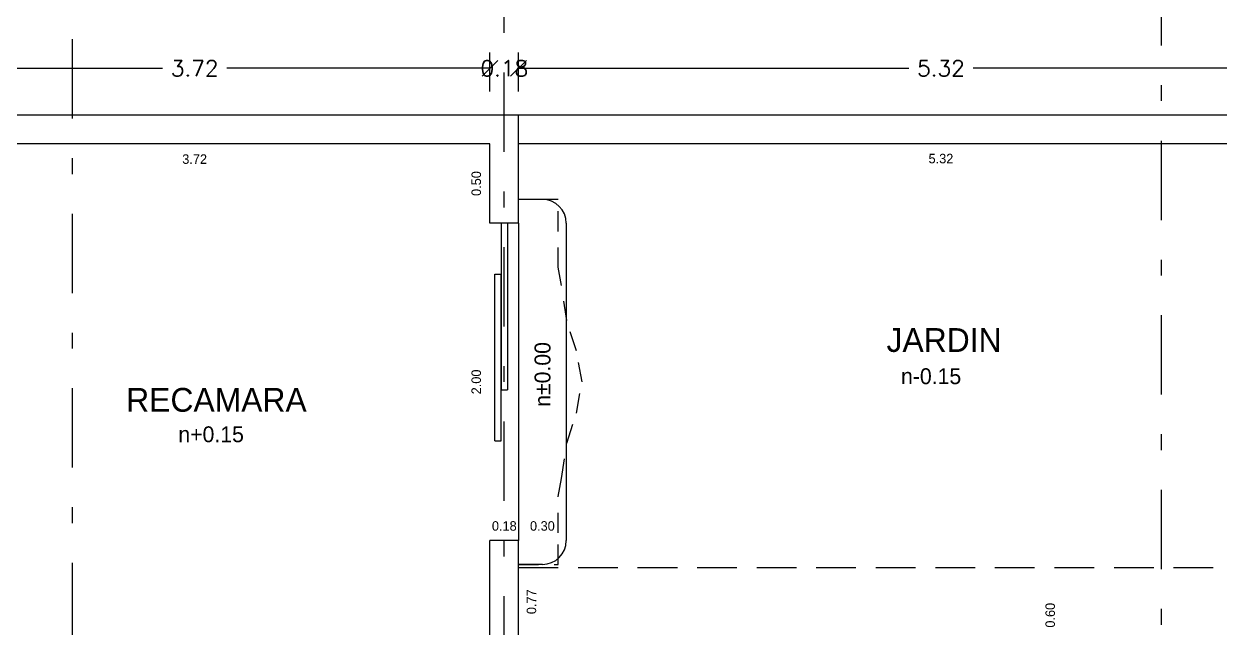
# Model space of a CAD drawing. Extents: x 12 to 127, y -37 to 29.
# Drawn here: x 44.63 to 52.16, y 13.87 to 17.68 of the extents above; entities that cross this region are included whole.
import ezdxf
from ezdxf.enums import TextEntityAlignment as Align

# ---------------------------------------------------------------- set-up
doc = ezdxf.new("R2010")
doc.units = 0
doc.header["$PDMODE"] = 34
doc.linetypes.add('DASHDOT', pattern=[1, 0.5, -0.25, 0, -0.25])
doc.linetypes.add('HIDDEN', pattern=[0.375, 0.25, -0.125])
doc.layers.get('0').update_dxf_attribs({"linetype": 'CONTINUOUS'})
doc.layers.get('DEFPOINTS').update_dxf_attribs({"linetype": 'CONTINUOUS'})
for name, color, linetype in [('CEXT2', 5, 'CONTINUOUS'), ('CINT', 7, 'CONTINUOUS'), ('DESNIVEL', 4, 'CONTINUOUS'), ('EJES', 10, 'DASHDOT'), ('MBAJOS', 4, 'CONTINUOUS'), ('MUROS', 6, 'CONTINUOUS'), ('NIVELES', 7, 'CONTINUOUS'), ('PROY', 3, 'HIDDEN'), ('TEXTOS', 7, 'CONTINUOUS'), ('VEN', 4, 'CONTINUOUS')]:
    doc.layers.add(name, color=color, linetype=linetype)
doc.styles.add('LETER', font='simplex.shx')
doc.styles.add('STYLE1', font='ZURCHBXC.TTF')
doc.dimstyles.new('CINT', dxfattribs={"dimtxt": 0.08, "dimasz": 0.02, "dimexe": 0.05, "dimexo": 0.2, "dimgap": 0.02, "dimtad": 0, "dimtih": 1, "dimtoh": 1, "dimzin": 0, "dimtxsty": 'STANDARD', "dimblk": 'COT', "dimcen": 0.09, "dimazin": 3, "dimtfac": 1, "dimtix": 1, "dimtofl": 0, "dimtmove": 0, "dimatfit": 3, "dimtolj": 1, "dimtzin": 0})
doc.dimstyles.new('CONS', dxfattribs={"dimtxt": 0.1, "dimasz": 0.1, "dimexe": 0.1, "dimexo": 0.15, "dimgap": 0.05, "dimtad": 0, "dimtih": 1, "dimtoh": 1, "dimzin": 0, "dimtxsty": 'LETER', "dimblk1": 'OBLIQUE', "dimblk2": 'OBLIQUE', "dimsah": 1, "dimcen": 0.09, "dimclrt": 7, "dimaunit": 1, "dimazin": 3, "dimtfac": 1, "dimtix": 1, "dimtofl": 0, "dimtmove": 0, "dimatfit": 3, "dimtolj": 1, "dimtzin": 0})

# ---------------------------------------------------------------- blocks, each defined once
blk = doc.blocks.new('*D353')
at = {"layer": 'DEFPOINTS', "color": 0, "linetype": 'BYBLOCK'}
for p in [(47.4802, 14.4204), (47.5665, 14.4204), (47.5665, 12.6504)]:
    blk.add_point(p, dxfattribs=at)
at = {"color": 0, "linetype": 'BYBLOCK', "insert": (47.4802, 13.5354), "char_height": 0.06, "attachment_point": 5, "rotation": 90}
blk.add_mtext('\\A1;1.77', dxfattribs=at)
blk = doc.blocks.new('_NONE')
at = {"color": 0, "linetype": 'BYBLOCK'}
blk.add_circle((0, 0), 0.25, dxfattribs=at)
blk = doc.blocks.new('COT')
blk.add_circle((0, 0), 1)
blk = doc.blocks.new('*D354')
at = {"layer": 'DEFPOINTS', "color": 0, "linetype": 'BYBLOCK'}
for p in [(47.4802, 16.4204), (47.5665, 16.4204), (47.5665, 14.4204)]:
    blk.add_point(p, dxfattribs=at)
at = {"color": 0, "linetype": 'BYBLOCK', "insert": (47.4802, 15.4204), "char_height": 0.06, "attachment_point": 5, "rotation": 90}
blk.add_mtext('\\A1;2.00', dxfattribs=at)
blk = doc.blocks.new('*D355')
at = {"layer": 'DEFPOINTS', "color": 0, "linetype": 'BYBLOCK'}
for p in [(47.4802, 16.9204), (47.5665, 16.9204), (47.5665, 16.4204)]:
    blk.add_point(p, dxfattribs=at)
at = {"color": 0, "linetype": 'BYBLOCK', "insert": (47.4802, 16.6704), "char_height": 0.06, "attachment_point": 5, "rotation": 90}
blk.add_mtext('\\A1;0.50', dxfattribs=at)
blk = doc.blocks.new('*D356')
at = {"layer": 'DEFPOINTS', "color": 0, "linetype": 'BYBLOCK'}
for p in [(43.8465, 16.9204), (47.5665, 16.9204), (47.5665, 16.824)]:
    blk.add_point(p, dxfattribs=at)
at = {"color": 0, "linetype": 'BYBLOCK', "insert": (45.7065, 16.824), "char_height": 0.06, "attachment_point": 5}
blk.add_mtext('\\A1;3.72', dxfattribs=at)
blk = doc.blocks.new('*D379')
at = {"layer": 'DEFPOINTS', "color": 0, "linetype": 'BYBLOCK'}
for p in [(47.7465, 14.4204), (47.828, 14.4204), (47.7465, 13.6504)]:
    blk.add_point(p, dxfattribs=at)
at = {"color": 0, "linetype": 'BYBLOCK', "insert": (47.828, 14.0354), "char_height": 0.06, "attachment_point": 5, "rotation": 90}
blk.add_mtext('\\A1;0.77', dxfattribs=at)
blk = doc.blocks.new('*D380')
at = {"layer": 'DEFPOINTS', "color": 0, "linetype": 'BYBLOCK'}
for p in [(47.7465, 14.5126), (47.5665, 14.4204), (47.7465, 14.4204)]:
    blk.add_point(p, dxfattribs=at)
at = {"color": 0, "linetype": 'BYBLOCK', "insert": (47.6565, 14.5126), "char_height": 0.06, "attachment_point": 5}
blk.add_mtext('\\A1;0.18', dxfattribs=at)
blk = doc.blocks.new('*D381')
at = {"layer": 'DEFPOINTS', "color": 0, "linetype": 'BYBLOCK'}
for p in [(48.0465, 14.5126), (48.0465, 14.5126), (47.7465, 14.4204)]:
    blk.add_point(p, dxfattribs=at)
at = {"color": 0, "linetype": 'BYBLOCK', "insert": (47.8965, 14.5126), "char_height": 0.06, "attachment_point": 5}
blk.add_mtext('\\A1;0.30', dxfattribs=at)
blk = doc.blocks.new('*D394')
at = {"layer": 'DEFPOINTS', "color": 0, "linetype": 'BYBLOCK'}
for p in [(47.7465, 16.9204), (53.0665, 16.9204), (53.0665, 16.8272)]:
    blk.add_point(p, dxfattribs=at)
at = {"color": 0, "linetype": 'BYBLOCK', "insert": (50.4065, 16.8272), "char_height": 0.06, "attachment_point": 5}
blk.add_mtext('\\A1;5.32', dxfattribs=at)
blk = doc.blocks.new('*D408')
at = {"layer": 'DEFPOINTS', "color": 0, "linetype": 'BYBLOCK'}
for p in [(51.0949, 14.2504), (51.3465, 14.2504), (51.3465, 13.6504)]:
    blk.add_point(p, dxfattribs=at)
at = {"color": 0, "linetype": 'BYBLOCK', "insert": (51.0949, 13.9504), "char_height": 0.06, "attachment_point": 5, "rotation": 90}
blk.add_mtext('\\A1;0.60', dxfattribs=at)
blk = doc.blocks.new('_OBLIQUE')
at = {"color": 0, "linetype": 'BYBLOCK'}
blk.add_line((-0.5, -0.5), (0.5, 0.5), dxfattribs=at)
blk = doc.blocks.new('*D563')
at = {"color": 0, "linetype": 'BYBLOCK'}
for p, q in [((47.5665, 17.2504), (47.5665, 17.4966)), ((43.8465, 17.3966), (45.5041, 17.3966)), ((47.5665, 17.3966), (45.9089, 17.3966))]:
    blk.add_line(p, q, dxfattribs=at)
at = {"layer": 'DEFPOINTS', "color": 0, "linetype": 'BYBLOCK'}
for p in [(47.5665, 17.3966), (43.8465, 17.1004), (47.5665, 17.1004)]:
    blk.add_point(p, dxfattribs=at)
at = {"color": 0, "linetype": 'BYBLOCK', "xscale": 0.1, "yscale": 0.1, "zscale": 0.1, "rotation": 180}
blk.add_blockref('_OBLIQUE', (43.8465, 17.3966), dxfattribs=at)
at = {"color": 0, "linetype": 'BYBLOCK', "xscale": 0.1, "yscale": 0.1, "zscale": 0.1}
blk.add_blockref('_OBLIQUE', (47.5665, 17.3966), dxfattribs=at)
at = {"color": 7, "linetype": 'BYBLOCK', "insert": (45.7065, 17.3966), "char_height": 0.1, "attachment_point": 5, "style": 'LETER'}
blk.add_mtext('\\A1;3.72', dxfattribs=at)
blk = doc.blocks.new('*D564')
at = {"color": 0, "linetype": 'BYBLOCK'}
for p, q in [((47.7465, 17.2504), (47.7465, 17.4966)), ((47.5665, 17.3966), (47.4665, 17.3966)), ((47.7465, 17.3966), (47.8465, 17.3966))]:
    blk.add_line(p, q, dxfattribs=at)
at = {"layer": 'DEFPOINTS', "color": 0, "linetype": 'BYBLOCK'}
for p in [(47.7465, 17.3966), (47.5665, 17.1004), (47.7465, 17.1004)]:
    blk.add_point(p, dxfattribs=at)
at = {"color": 0, "linetype": 'BYBLOCK', "xscale": 0.1, "yscale": 0.1, "zscale": 0.1}
blk.add_blockref('_OBLIQUE', (47.5665, 17.3966), dxfattribs=at)
at = {"color": 0, "linetype": 'BYBLOCK', "xscale": 0.1, "yscale": 0.1, "zscale": 0.1, "rotation": 180}
blk.add_blockref('_OBLIQUE', (47.7465, 17.3966), dxfattribs=at)
at = {"color": 7, "linetype": 'BYBLOCK', "insert": (47.6565, 17.3966), "char_height": 0.1, "attachment_point": 5, "style": 'LETER'}
blk.add_mtext('\\A1;0.18', dxfattribs=at)
blk = doc.blocks.new('*D565')
at = {"color": 0, "linetype": 'BYBLOCK'}
for p, q in [((53.0665, 17.2504), (53.0665, 17.4966)), ((47.7465, 17.3966), (50.2041, 17.3966)), ((53.0665, 17.3966), (50.6089, 17.3966))]:
    blk.add_line(p, q, dxfattribs=at)
at = {"layer": 'DEFPOINTS', "color": 0, "linetype": 'BYBLOCK'}
for p in [(53.0665, 17.3966), (47.7465, 17.1004), (53.0665, 17.1004)]:
    blk.add_point(p, dxfattribs=at)
at = {"color": 0, "linetype": 'BYBLOCK', "xscale": 0.1, "yscale": 0.1, "zscale": 0.1, "rotation": 180}
blk.add_blockref('_OBLIQUE', (47.7465, 17.3966), dxfattribs=at)
at = {"color": 0, "linetype": 'BYBLOCK', "xscale": 0.1, "yscale": 0.1, "zscale": 0.1}
blk.add_blockref('_OBLIQUE', (53.0665, 17.3966), dxfattribs=at)
at = {"color": 7, "linetype": 'BYBLOCK', "insert": (50.4065, 17.3966), "char_height": 0.1, "attachment_point": 5, "style": 'LETER'}
blk.add_mtext('\\A1;5.32', dxfattribs=at)

msp = doc.modelspace()

# ---------------------------------------------------------------- linework, layer by layer
at = {"layer": 'DESNIVEL'}
for p, q in [((47.8965, 16.5704), (47.7465, 16.5704)), ((47.7465, 16.4204), (47.7465, 14.4204)), ((48.0465, 16.4204), (48.0465, 14.4204)), ((47.8965, 14.2704), (47.7465, 14.2704))]:
    msp.add_line(p, q, dxfattribs=at)
for centre, start, end in [((47.8965, 16.4204), 0, 90), ((47.8965, 14.4204), 270, 0)]:
    msp.add_arc(centre, 0.15, start, end, dxfattribs=at)
at = {"layer": 'EJES'}
for p, q in [((44.9365, 8.2804), (44.9365, 18.1004)), ((47.6565, 12.4704), (47.6565, 18.1004)), ((51.7965, 9.8404), (51.7965, 18.1004))]:
    msp.add_line(p, q, dxfattribs=at)
at = {"layer": 'MBAJOS'}
for p, q in [((53.2465, 17.1004), (47.7465, 17.1004)), ((53.0665, 16.9204), (47.7465, 16.9204))]:
    msp.add_line(p, q, dxfattribs=at)
at = {"layer": 'MUROS'}
for p, q in [((47.7465, 17.1004), (41.2665, 17.1004)), ((47.7465, 16.4204), (47.7465, 17.1004)), ((47.5665, 16.9204), (43.8465, 16.9204)), ((47.5665, 16.4204), (47.5665, 16.9204)), ((47.7465, 16.4204), (47.5665, 16.4204)), ((47.5665, 12.6504), (47.5665, 14.4204)), ((47.7465, 14.4204), (47.5665, 14.4204)), ((47.7465, 13.6504), (47.7465, 14.4204))]:
    msp.add_line(p, q, dxfattribs=at)
at = {"layer": 'PROY'}
msp.add_line((47.7465, 14.2504), (52.5465, 14.2504), dxfattribs=at)
at = {"layer": 'PROY', "ltscale": 0.5}
msp.add_lwpolyline([(47.7465, 14.2704), (47.9965, 14.2704), (47.9965, 14.4704), (47.9957, 14.6979), (48.016, 14.8128), (48.0498, 15.0344), (48.1106, 15.2235), (48.1465, 15.4204), (48.1106, 15.6172), (48.0498, 15.8064), (48.016, 16.028), (47.9957, 16.1429), (47.9965, 16.3704), (47.9965, 16.5704), (47.7465, 16.5704)], dxfattribs=at)
at = {"layer": 'VEN'}
for p, q in [((47.6365, 16.4204), (47.6365, 15.3704)), ((47.6765, 16.4204), (47.6765, 15.3704)), ((47.5965, 15.05), (47.5965, 16.1)), ((47.5965, 16.1), (47.6365, 16.1)), ((47.6365, 15.05), (47.6365, 16.1)), ((47.6365, 15.3704), (47.6765, 15.3704)), ((47.5965, 15.05), (47.6365, 15.05))]:
    msp.add_line(p, q, dxfattribs=at)

# ---------------------------------------------------------------- texts
at = {"layer": 'NIVELES'}
msp.add_text('n%%P0.00', height=0.1, rotation=90, dxfattribs=at).set_placement((47.9473, 15.2635))
for s, p in [('n-0.15', (50.1551, 15.4064)), ('n+0.15', (45.6039, 15.0405))]:
    msp.add_text(s, height=0.1, dxfattribs=at).set_placement(p)
at = {"layer": 'TEXTOS', "style": 'STYLE1'}
for s, p in [('JARDIN', (50.4261, 15.6834)), ('RECAMARA', (45.8439, 15.3075))]:
    msp.add_text(s, height=0.15, dxfattribs=at).set_placement(p, align=Align.MIDDLE)

# ---------------------------------------------------------------- dimensions: what is measured, and where the dimension line sits
at = {"layer": 'CEXT2'}
for base, p1, p2, picture, middle in [((47.5665, 17.3966), (43.8465, 17.1004), (47.5665, 17.1004), '*D563', (45.7065, 17.3966)), ((47.7465, 17.3966), (47.5665, 17.1004), (47.7465, 17.1004), '*D564', (47.6565, 17.3966)), ((53.0665, 17.3966), (47.7465, 17.1004), (53.0665, 17.1004), '*D565', (50.4065, 17.3966))]:
    dim = msp.add_linear_dim(base=base, p1=p1, p2=p2, dimstyle='CONS', override={"dimscale": 1, "dimse1": 1, "dimclrt": 7}, dxfattribs=at)
    dim.commit()
    dim.dimension.update_dxf_attribs({"geometry": picture, "text_midpoint": middle})
at = {"layer": 'CINT'}
for base, p1, p2, picture, middle in [((47.5665, 16.824), (43.8465, 16.9204), (47.5665, 16.9204), '*D356', (45.7065, 16.824)), ((53.0665, 16.8272), (47.7465, 16.9204), (53.0665, 16.9204), '*D394', (50.4065, 16.8272)), ((47.7465, 14.5126), (47.5665, 14.4204), (47.7465, 14.4204), '*D380', (47.6565, 14.5126)), ((48.0465, 14.5126), (47.7465, 14.4204), (48.0465, 14.5126), '*D381', (47.8965, 14.5126))]:
    dim = msp.add_linear_dim(base=base, p1=p1, p2=p2, dimstyle='CINT', override={"dimtxt": 0.06, "dimtih": 0, "dimtoh": 0, "dimblk1": 'NONE', "dimblk2": 'NONE', "dimsah": 1, "dimse1": 1, "dimse2": 1, "dimsd1": 1, "dimsd2": 1}, dxfattribs=at)
    dim.commit()
    dim.dimension.update_dxf_attribs({"geometry": picture, "text_midpoint": middle})
for base, p1, p2, picture, middle in [((47.4802, 16.9204), (47.5665, 16.4204), (47.5665, 16.9204), '*D355', (47.4802, 16.6704)), ((47.4802, 16.4204), (47.5665, 14.4204), (47.5665, 16.4204), '*D354', (47.4802, 15.4204)), ((47.4802, 14.4204), (47.5665, 12.6504), (47.5665, 14.4204), '*D353', (47.4802, 13.5354)), ((47.828, 14.4204), (47.7465, 13.6504), (47.7465, 14.4204), '*D379', (47.828, 14.0354)), ((51.0949, 14.2504), (51.3465, 13.6504), (51.3465, 14.2504), '*D408', (51.0949, 13.9504))]:
    dim = msp.add_linear_dim(base=base, p1=p1, p2=p2, angle=90, dimstyle='CINT', override={"dimtxt": 0.06, "dimtih": 0, "dimtoh": 0, "dimblk1": 'NONE', "dimblk2": 'NONE', "dimsah": 1, "dimse1": 1, "dimse2": 1, "dimsd1": 1, "dimsd2": 1}, dxfattribs=at)
    dim.commit()
    dim.dimension.update_dxf_attribs({"geometry": picture, "text_midpoint": middle})

doc.saveas('drawing.dxf')
